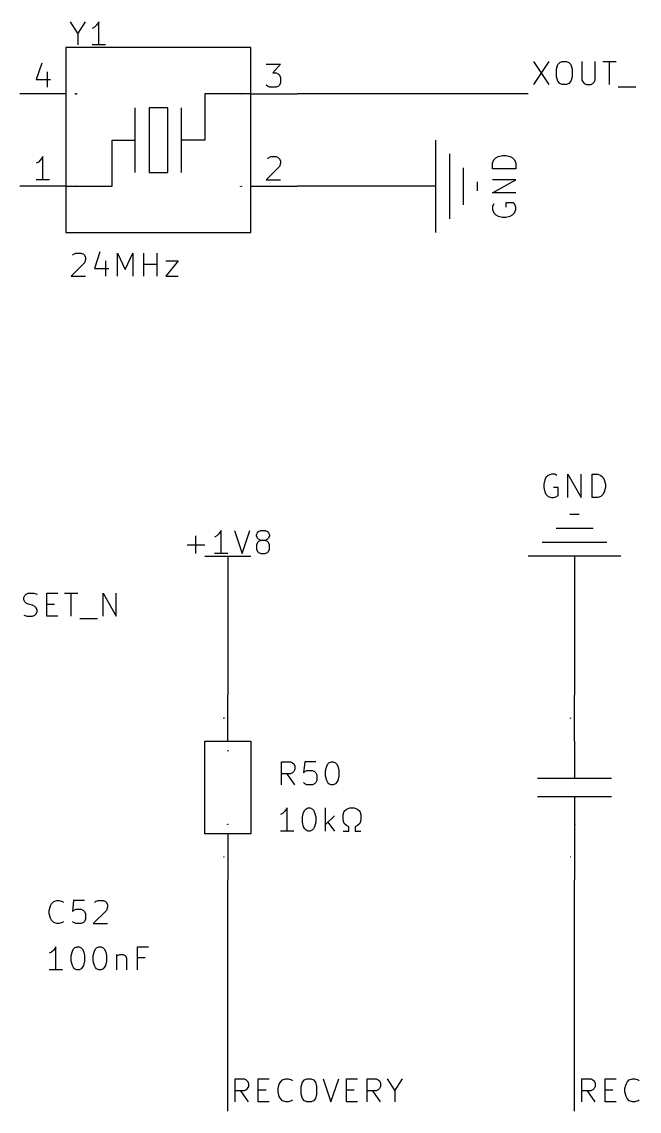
# Model space of a CAD drawing. Header units: millimetres. Extents: x 6 to 290, y -200 to -4.
# Drawn here: x 42 to 75.9, y -63.5 to -3.7 of the extents above; entities that cross this region are included whole.
import ezdxf

# ---------------------------------------------------------------- set-up
doc = ezdxf.new("R2010")
doc.units = ezdxf.units.MM
for name, color, linetype in [('GREENSIXTYFIVE', 129, 'CONTINUOUS'), ('LIGHTGREEN', 92, 'CONTINUOUS'), ('LIGHTRED', 12, 'CONTINUOUS'), ('RED', 14, 'CONTINUOUS'), ('REDSIX', 19, 'CONTINUOUS')]:
    doc.layers.add(name, color=color, linetype=linetype)

msp = doc.modelspace()

# ---------------------------------------------------------------- linework, layer by layer
at = {"layer": 'GREENSIXTYFIVE', "linetype": 'CONTINUOUS'}
for p, q in [((44.6821, -3.6644), (45.1054, -4.3297)), ((45.1054, -4.3297), (45.5288, -3.6644)), ((46.0126, -3.9668), (45.8917, -4.0273)), ((46.1336, -3.8459), (46.0126, -3.9668)), ((46.2545, -3.6644), (46.1336, -3.8459)), ((46.2545, -4.9344), (46.2545, -3.6644)), ((45.1054, -4.3297), (45.1054, -4.9344)), ((46.6174, -4.9344), (45.8917, -4.9344)), ((44.964, -7.6124), (44.9628, -7.6172)), ((44.9628, -7.6172), (44.9628, -7.6209)), ((44.9628, -7.6209), (44.964, -7.6257)), ((44.9652, -7.61), (44.964, -7.6124)), ((44.964, -7.6257), (44.9652, -7.6281)), ((44.9676, -7.6076), (44.9652, -7.61)), ((44.9652, -7.6281), (44.9676, -7.6306)), ((44.9713, -7.6064), (44.9676, -7.6076)), ((44.9676, -7.6306), (44.9713, -7.6318)), ((44.9749, -7.6064), (44.9713, -7.6064)), ((44.9713, -7.6318), (44.9737, -7.6318)), ((44.9785, -7.6209), (44.9737, -7.6209)), ((44.9737, -7.6318), (44.9773, -7.6306)), ((44.9773, -7.6076), (44.9749, -7.6064)), ((44.9773, -7.6306), (44.9785, -7.6293)), ((44.9785, -7.6293), (44.9785, -7.6209)), ((44.9894, -7.6318), (44.9894, -7.6064)), ((44.9894, -7.6064), (45.0039, -7.6318)), ((45.0039, -7.6318), (45.0039, -7.6064)), ((45.016, -7.6318), (45.016, -7.6064)), ((45.016, -7.6064), (45.022, -7.6064)), ((45.022, -7.6318), (45.016, -7.6318)), ((45.022, -7.6064), (45.0257, -7.6076)), ((45.0257, -7.6306), (45.022, -7.6318)), ((45.0257, -7.6076), (45.0281, -7.61)), ((45.0281, -7.6281), (45.0257, -7.6306)), ((45.0281, -7.61), (45.0293, -7.6124)), ((45.0293, -7.6257), (45.0281, -7.6281)), ((45.0293, -7.6124), (45.0305, -7.6172)), ((45.0305, -7.6209), (45.0293, -7.6257)), ((45.0305, -7.6172), (45.0305, -7.6209)), ((54.0814, -7.6064), (54.0971, -7.6064)), ((54.0826, -7.6306), (54.0814, -7.6293)), ((54.085, -7.6318), (54.0826, -7.6306)), ((54.0923, -7.6318), (54.085, -7.6318)), ((54.0971, -7.6064), (54.0886, -7.616)), ((54.0886, -7.616), (54.0923, -7.616)), ((54.0923, -7.616), (54.0947, -7.6172)), ((54.0947, -7.6306), (54.0923, -7.6318)), ((54.0947, -7.6172), (54.0959, -7.6185)), ((54.0959, -7.6293), (54.0947, -7.6306)), ((54.0959, -7.6185), (54.0971, -7.6209)), ((54.0971, -7.6269), (54.0959, -7.6293)), ((54.0971, -7.6209), (54.0971, -7.6269)), ((67.8892, -11.4298), (67.9497, -11.2484)), ((67.9497, -11.2484), (68.0707, -11.1274)), ((68.0707, -11.1274), (68.1916, -11.0669)), ((68.1916, -11.0669), (68.4335, -11.0065)), ((68.4335, -11.0065), (68.6149, -11.0065)), ((68.6149, -11.0065), (68.8568, -11.0669)), ((68.8568, -11.0669), (68.9778, -11.1274)), ((68.9778, -11.1274), (69.0988, -11.2484)), ((69.0988, -11.2484), (69.1592, -11.4298)), ((67.8892, -11.7322), (67.8892, -11.4298)), ((69.1592, -11.7322), (67.8892, -11.7322)), ((69.1592, -11.4298), (69.1592, -11.7322)), ((67.8892, -13.0627), (69.1592, -12.337)), ((69.1592, -12.337), (67.8892, -12.337)), ((44.9652, -12.6924), (44.9628, -12.6936)), ((44.9773, -12.7118), (44.9628, -12.7118)), ((44.9676, -12.69), (44.9652, -12.6924)), ((44.97, -12.6864), (44.9676, -12.69)), ((44.97, -12.7118), (44.97, -12.6864)), ((54.0306, -12.6924), (54.0294, -12.6972)), ((54.0294, -12.6972), (54.0294, -12.7009)), ((54.0294, -12.7009), (54.0306, -12.7057)), ((54.0318, -12.69), (54.0306, -12.6924)), ((54.0306, -12.7057), (54.0318, -12.7081)), ((54.0342, -12.6876), (54.0318, -12.69)), ((54.0318, -12.7081), (54.0342, -12.7106)), ((54.0379, -12.6864), (54.0342, -12.6876)), ((54.0342, -12.7106), (54.0379, -12.7118)), ((54.0415, -12.6864), (54.0379, -12.6864)), ((54.0379, -12.7118), (54.0403, -12.7118)), ((54.0451, -12.7009), (54.0403, -12.7009)), ((54.0403, -12.7118), (54.0439, -12.7106)), ((54.0439, -12.6876), (54.0415, -12.6864)), ((54.0439, -12.7106), (54.0451, -12.7093)), ((54.0451, -12.7093), (54.0451, -12.7009)), ((54.056, -12.7118), (54.056, -12.6864)), ((54.056, -12.6864), (54.0705, -12.7118)), ((54.0705, -12.7118), (54.0705, -12.6864)), ((54.0826, -12.7118), (54.0826, -12.6864)), ((54.0826, -12.6864), (54.0886, -12.6864)), ((54.0886, -12.7118), (54.0826, -12.7118)), ((54.0886, -12.6864), (54.0923, -12.6876)), ((54.0923, -12.7106), (54.0886, -12.7118)), ((54.0923, -12.6876), (54.0947, -12.69)), ((54.0947, -12.7081), (54.0923, -12.7106)), ((54.0947, -12.69), (54.0959, -12.6924)), ((54.0959, -12.7057), (54.0947, -12.7081)), ((54.0959, -12.6924), (54.0971, -12.6972)), ((54.0971, -12.7009), (54.0959, -12.7057)), ((54.0971, -12.6972), (54.0971, -12.7009)), ((69.1592, -13.0627), (67.8892, -13.0627)), ((67.9497, -13.6674), (67.8892, -13.7884)), ((69.0383, -13.607), (68.6149, -13.607)), ((68.6149, -13.607), (68.6149, -13.8489)), ((69.0988, -13.6674), (69.0383, -13.607)), ((69.1592, -13.8489), (69.0988, -13.6674)), ((67.8892, -13.7884), (67.8892, -13.9698)), ((67.8892, -13.9698), (67.9497, -14.1512)), ((67.9497, -14.1512), (68.0707, -14.2722)), ((68.0707, -14.2722), (68.1916, -14.3327)), ((68.1916, -14.3327), (68.4335, -14.3931)), ((68.6149, -14.3931), (68.8568, -14.3327)), ((68.8568, -14.3327), (68.9778, -14.2722)), ((68.9778, -14.2722), (69.0988, -14.1512)), ((69.0988, -14.1512), (69.1592, -13.9698)), ((69.1592, -13.9698), (69.1592, -13.8489)), ((68.4335, -14.3931), (68.6149, -14.3931)), ((44.8031, -16.4854), (44.8635, -16.4249)), ((44.8635, -16.4249), (44.9845, -16.3644)), ((44.9845, -16.3644), (45.2869, -16.3644)), ((45.2869, -16.3644), (45.4078, -16.4249)), ((45.4078, -16.4249), (45.4683, -16.4854)), ((45.4683, -16.4854), (45.5288, -16.6063)), ((45.5288, -16.7273), (45.4683, -16.9087)), ((45.5288, -16.6063), (45.5288, -16.7273)), ((46.3149, -16.304), (46.0126, -17.2111)), ((47.2825, -17.6344), (47.2825, -16.3644)), ((47.2825, -16.3644), (47.7059, -17.2716)), ((47.7059, -17.2716), (48.1292, -16.3644)), ((48.1292, -16.3644), (48.1292, -17.6344)), ((48.7339, -17.6344), (48.7339, -16.3644)), ((49.4596, -17.6344), (49.4596, -16.3644)), ((45.4683, -16.9087), (44.7426, -17.6344)), ((46.0126, -17.2111), (46.7987, -17.2111)), ((46.6173, -16.7878), (46.6173, -17.6344)), ((48.7339, -16.9692), (49.4596, -16.9692)), ((49.9435, -16.7878), (50.6087, -16.7878)), ((50.6087, -16.7878), (49.9435, -17.6344)), ((44.7426, -17.6344), (45.5288, -17.6344)), ((49.9435, -17.6344), (50.6087, -17.6344)), ((70.8175, -28.7006), (70.757, -28.8215)), ((70.9385, -28.5796), (70.8175, -28.7006)), ((71.1199, -28.5191), (70.9385, -28.5796)), ((71.3013, -28.5191), (71.1199, -28.5191)), ((71.4223, -28.5796), (71.3013, -28.5191)), ((72.027, -29.7891), (72.027, -28.5191)), ((72.027, -28.5191), (72.7527, -29.7891)), ((72.7527, -29.7891), (72.7527, -28.5191)), ((73.3575, -29.7891), (73.3575, -28.5191)), ((73.3575, -28.5191), (73.6599, -28.5191)), ((73.6599, -28.5191), (73.8413, -28.5796)), ((73.8413, -28.5796), (73.9623, -28.7006)), ((73.9623, -28.7006), (74.0228, -28.8215)), ((70.757, -28.8215), (70.6966, -29.0634)), ((70.6966, -29.0634), (70.6966, -29.2448)), ((70.6966, -29.2448), (70.757, -29.4867)), ((71.4827, -29.2448), (71.2408, -29.2448)), ((71.4827, -29.6682), (71.4827, -29.2448)), ((74.0228, -28.8215), (74.0832, -29.0634)), ((74.0832, -29.2448), (74.0228, -29.4867)), ((74.0832, -29.0634), (74.0832, -29.2448)), ((70.757, -29.4867), (70.8175, -29.6077)), ((70.8175, -29.6077), (70.9385, -29.7287)), ((70.9385, -29.7287), (71.1199, -29.7891)), ((71.1199, -29.7891), (71.2408, -29.7891)), ((71.2408, -29.7891), (71.4223, -29.7287)), ((71.4223, -29.7287), (71.4827, -29.6682)), ((73.6599, -29.7891), (73.3575, -29.7891)), ((73.8413, -29.7287), (73.6599, -29.7891)), ((73.9623, -29.6077), (73.8413, -29.7287)), ((74.0228, -29.4867), (73.9623, -29.6077)), ((52.9771, -31.6044), (52.8562, -31.7859)), ((52.9771, -32.8744), (52.9771, -31.6044)), ((53.7028, -31.6044), (54.1261, -32.8744)), ((54.1261, -32.8744), (54.5495, -31.6044)), ((54.9728, -31.7254), (55.0333, -31.6649)), ((55.0333, -31.6649), (55.1543, -31.6044)), ((55.1543, -31.6044), (55.3962, -31.6044)), ((55.3962, -31.6044), (55.5171, -31.6649)), ((55.5171, -31.6649), (55.5776, -31.7254)), ((51.5861, -32.8744), (51.5861, -31.9068)), ((52.7352, -31.9068), (52.6143, -31.9673)), ((52.8562, -31.7859), (52.7352, -31.9068)), ((54.9124, -31.8463), (54.9728, -31.7254)), ((54.9124, -31.9068), (54.9124, -31.8463)), ((54.9728, -32.0278), (54.9124, -31.9068)), ((54.9728, -32.2697), (54.9124, -32.3906)), ((55.0333, -32.0882), (54.9728, -32.0278)), ((55.0333, -32.2092), (54.9728, -32.2697)), ((55.1543, -32.1487), (55.0333, -32.0882)), ((55.1543, -32.1487), (55.0333, -32.2092)), ((55.3962, -32.1487), (55.1543, -32.1487)), ((55.5171, -32.0882), (55.3962, -32.1487)), ((55.5171, -32.2092), (55.3962, -32.1487)), ((55.5776, -32.0278), (55.5171, -32.0882)), ((55.5776, -32.2697), (55.5171, -32.2092)), ((55.5776, -31.7254), (55.6381, -31.8463)), ((55.6381, -31.9068), (55.5776, -32.0278)), ((55.6381, -32.3906), (55.5776, -32.2697)), ((55.6381, -31.8463), (55.6381, -31.9068)), ((51.1023, -32.3906), (52.07, -32.3906)), ((53.34, -32.8744), (52.6143, -32.8744)), ((54.9124, -32.3906), (54.9124, -32.6325)), ((54.9124, -32.6325), (54.9728, -32.7535)), ((54.9728, -32.7535), (55.0333, -32.814)), ((55.0333, -32.814), (55.1543, -32.8744)), ((55.1543, -32.8744), (55.3962, -32.8744)), ((55.3962, -32.8744), (55.5171, -32.814)), ((55.5171, -32.814), (55.5776, -32.7535)), ((55.5776, -32.7535), (55.6381, -32.6325)), ((55.6381, -32.6325), (55.6381, -32.3906)), ((53.3518, -43.7001), (53.3264, -43.7001)), ((53.3264, -43.7001), (53.33, -43.7025)), ((53.33, -43.7025), (53.3324, -43.7049)), ((53.3324, -43.7049), (53.3336, -43.7073)), ((53.3518, -43.6928), (53.3518, -43.7073)), ((72.3764, -43.6976), (72.3776, -43.6952)), ((72.3764, -43.6976), (72.3776, -43.6952)), ((72.3764, -43.7037), (72.3764, -43.6976)), ((72.3764, -43.7037), (72.3764, -43.6976)), ((72.3776, -43.7061), (72.3764, -43.7037)), ((72.3776, -43.7061), (72.3764, -43.7037)), ((72.3776, -43.6952), (72.3788, -43.694)), ((72.3776, -43.6952), (72.3788, -43.694)), ((72.3788, -43.7073), (72.3776, -43.7061)), ((72.3788, -43.7073), (72.3776, -43.7061)), ((72.3788, -43.694), (72.3812, -43.6928)), ((72.3788, -43.694), (72.3812, -43.6928)), ((72.3812, -43.6928), (72.3836, -43.6928)), ((72.3812, -43.6928), (72.3836, -43.6928)), ((72.3836, -43.6928), (72.3872, -43.694)), ((72.3836, -43.6928), (72.3872, -43.694)), ((72.3872, -43.694), (72.4018, -43.7085)), ((72.3872, -43.694), (72.4018, -43.7085)), ((72.4018, -43.7085), (72.4018, -43.6928)), ((72.4018, -43.7085), (72.4018, -43.6928)), ((56.2935, -45.5744), (56.2935, -44.3044)), ((56.2935, -44.3044), (56.7773, -44.3044)), ((56.7773, -44.3044), (56.8983, -44.3649)), ((56.8983, -44.3649), (56.9588, -44.4254)), ((56.9588, -44.8487), (56.8983, -44.9092)), ((56.9588, -44.4254), (57.0192, -44.5463)), ((57.0192, -44.7278), (56.9588, -44.8487)), ((57.0192, -44.5463), (57.0192, -44.7278)), ((57.5635, -44.3044), (57.5031, -44.9092)), ((57.5031, -44.9092), (57.5635, -44.8487)), ((58.1683, -44.3044), (57.5635, -44.3044)), ((57.5635, -44.8487), (57.6845, -44.7882)), ((57.6845, -44.7882), (57.9869, -44.7882)), ((57.9869, -44.7882), (58.1078, -44.8487)), ((58.1078, -44.8487), (58.1683, -44.9092)), ((58.7126, -44.7882), (58.773, -44.5463)), ((58.7126, -45.0906), (58.7126, -44.7882)), ((58.773, -44.5463), (58.8335, -44.4254)), ((58.8335, -44.4254), (58.894, -44.3649)), ((58.894, -44.3649), (59.0149, -44.3044)), ((59.0149, -44.3044), (59.1359, -44.3044)), ((59.1359, -44.3044), (59.2568, -44.3649)), ((59.2568, -44.3649), (59.3173, -44.4254)), ((59.3173, -44.4254), (59.3778, -44.5463)), ((59.3778, -44.5463), (59.4383, -44.7882)), ((59.4383, -44.7882), (59.4383, -45.0906)), ((56.7773, -44.9697), (56.2935, -44.9697)), ((57.0192, -45.5744), (56.5959, -44.9697)), ((56.8983, -44.9092), (56.7773, -44.9697)), ((57.5635, -45.514), (57.5031, -45.4535)), ((58.1683, -45.4535), (58.1078, -45.514)), ((58.1683, -44.9092), (58.2288, -45.0301)), ((58.2288, -45.3325), (58.1683, -45.4535)), ((58.2288, -45.0301), (58.2288, -45.3325)), ((58.773, -45.3325), (58.7126, -45.0906)), ((58.8335, -45.4535), (58.773, -45.3325)), ((58.894, -45.514), (58.8335, -45.4535)), ((59.3173, -45.4535), (59.2568, -45.514)), ((59.3778, -45.3325), (59.3173, -45.4535)), ((59.4383, -45.0906), (59.3778, -45.3325)), ((57.6845, -45.5744), (57.5635, -45.514)), ((57.9869, -45.5744), (57.6845, -45.5744)), ((58.1078, -45.514), (57.9869, -45.5744)), ((59.0149, -45.5744), (58.894, -45.514)), ((59.1359, -45.5744), (59.0149, -45.5744)), ((59.2568, -45.514), (59.1359, -45.5744)), ((56.354, -47.1468), (56.2331, -47.2073)), ((56.475, -47.0259), (56.354, -47.1468)), ((56.5959, -46.8444), (56.475, -47.0259)), ((56.5959, -48.1144), (56.5959, -46.8444)), ((57.4426, -47.3282), (57.503, -47.0863)), ((57.503, -47.0863), (57.5635, -46.9654)), ((57.5635, -46.9654), (57.624, -46.9049)), ((57.624, -46.9049), (57.7449, -46.8444)), ((57.7449, -46.8444), (57.8659, -46.8444)), ((57.8659, -46.8444), (57.9868, -46.9049)), ((57.9868, -46.9049), (58.0473, -46.9654)), ((58.0473, -46.9654), (58.1078, -47.0863)), ((58.1078, -47.0863), (58.1683, -47.3282)), ((58.7125, -48.1144), (58.7125, -46.8444)), ((59.1963, -47.2678), (58.7125, -47.7516)), ((59.6802, -47.2073), (59.7406, -47.0259)), ((59.6802, -47.5097), (59.6802, -47.2073)), ((59.7406, -47.0259), (59.8616, -46.9049)), ((59.8616, -46.9049), (60.043, -46.8444)), ((60.043, -46.8444), (60.2849, -46.8444)), ((60.2849, -46.8444), (60.4663, -46.9049)), ((60.4663, -46.9049), (60.5873, -47.0259)), ((60.5873, -47.0259), (60.6478, -47.2073)), ((60.6478, -47.2073), (60.6478, -47.5097)), ((53.3264, -47.7374), (53.3276, -47.735)), ((53.3264, -47.7435), (53.3264, -47.7374)), ((53.3276, -47.7459), (53.3264, -47.7435)), ((53.3276, -47.735), (53.3288, -47.7338)), ((53.3288, -47.7471), (53.3276, -47.7459)), ((53.3288, -47.7338), (53.3312, -47.7326)), ((53.3312, -47.7326), (53.3336, -47.7326)), ((53.3336, -47.7326), (53.3372, -47.7338)), ((53.3372, -47.7338), (53.3518, -47.7483)), ((53.3518, -47.7483), (53.3518, -47.7326)), ((57.4426, -47.6306), (57.4426, -47.3282)), ((57.503, -47.8725), (57.4426, -47.6306)), ((58.1683, -47.6306), (58.1078, -47.8725)), ((58.1683, -47.3282), (58.1683, -47.6306)), ((58.8335, -47.6306), (59.1963, -48.1144)), ((59.7406, -47.6911), (59.6802, -47.5097)), ((59.8616, -47.812), (59.7406, -47.6911)), ((59.9825, -47.8725), (59.8616, -47.812)), ((60.4663, -47.812), (60.3454, -47.8725)), ((60.5873, -47.6911), (60.4663, -47.812)), ((60.6478, -47.5097), (60.5873, -47.6911)), ((72.4018, -47.7399), (72.3764, -47.7399)), ((72.3764, -47.7399), (72.38, -47.7423)), ((72.4018, -47.7399), (72.3764, -47.7399)), ((72.3764, -47.7399), (72.38, -47.7423)), ((72.38, -47.7423), (72.3824, -47.7447)), ((72.38, -47.7423), (72.3824, -47.7447)), ((72.3824, -47.7447), (72.3836, -47.7471)), ((72.3824, -47.7447), (72.3836, -47.7471)), ((72.4018, -47.7326), (72.4018, -47.7471)), ((72.4018, -47.7326), (72.4018, -47.7471)), ((56.9588, -48.1144), (56.2331, -48.1144)), ((57.5635, -47.9935), (57.503, -47.8725)), ((57.624, -48.054), (57.5635, -47.9935)), ((57.7449, -48.1144), (57.624, -48.054)), ((57.8659, -48.1144), (57.7449, -48.1144)), ((57.9868, -48.054), (57.8659, -48.1144)), ((58.0473, -47.9935), (57.9868, -48.054)), ((58.1078, -47.8725), (58.0473, -47.9935)), ((59.6802, -48.1144), (59.9825, -48.1144)), ((59.9825, -48.1144), (59.9825, -47.8725)), ((60.3454, -47.8725), (60.3454, -48.1144)), ((60.3454, -48.1144), (60.6478, -48.1144)), ((43.654, -52.1059), (43.775, -51.9849)), ((43.775, -51.9849), (43.9564, -51.9244)), ((43.9564, -51.9244), (44.0773, -51.9244)), ((44.0773, -51.9244), (44.2588, -51.9849)), ((44.2588, -51.9849), (44.3192, -52.0454)), ((44.8635, -51.9244), (44.8031, -52.5292)), ((45.4683, -51.9244), (44.8635, -51.9244)), ((46.0126, -52.0454), (46.073, -51.9849)), ((46.073, -51.9849), (46.194, -51.9244)), ((46.194, -51.9244), (46.4964, -51.9244)), ((46.4964, -51.9244), (46.6173, -51.9849)), ((46.6173, -51.9849), (46.6778, -52.0454)), ((46.6778, -52.0454), (46.7383, -52.1663)), ((43.5331, -52.4687), (43.5935, -52.2268)), ((43.5331, -52.6501), (43.5331, -52.4687)), ((43.5935, -52.892), (43.5331, -52.6501)), ((43.5935, -52.2268), (43.654, -52.1059)), ((44.8031, -52.5292), (44.8635, -52.4687)), ((44.8635, -52.4687), (44.9845, -52.4082)), ((44.9845, -52.4082), (45.2869, -52.4082)), ((45.2869, -52.4082), (45.4078, -52.4687)), ((45.4078, -52.4687), (45.4683, -52.5292)), ((45.4683, -52.5292), (45.5288, -52.6501)), ((45.5288, -52.6501), (45.5288, -52.9525)), ((46.6778, -52.4687), (45.9521, -53.1944)), ((46.7383, -52.2873), (46.6778, -52.4687)), ((46.7383, -52.1663), (46.7383, -52.2873)), ((43.654, -53.013), (43.5935, -52.892)), ((43.775, -53.134), (43.654, -53.013)), ((43.9564, -53.1944), (43.775, -53.134)), ((44.0773, -53.1944), (43.9564, -53.1944)), ((44.2588, -53.134), (44.0773, -53.1944)), ((44.3192, -53.0735), (44.2588, -53.134)), ((44.8635, -53.134), (44.8031, -53.0735)), ((44.9845, -53.1944), (44.8635, -53.134)), ((45.2869, -53.1944), (44.9845, -53.1944)), ((45.4078, -53.134), (45.2869, -53.1944)), ((45.4683, -53.0735), (45.4078, -53.134)), ((45.5288, -52.9525), (45.4683, -53.0735)), ((45.9521, -53.1944), (46.7383, -53.1944)), ((43.654, -54.7668), (43.5331, -54.8273)), ((43.775, -54.6459), (43.654, -54.7668)), ((43.8959, -54.4644), (43.775, -54.6459)), ((43.8959, -55.7344), (43.8959, -54.4644)), ((44.7426, -54.9482), (44.803, -54.7063)), ((44.7426, -55.2506), (44.7426, -54.9482)), ((44.803, -54.7063), (44.8635, -54.5854)), ((44.8635, -54.5854), (44.924, -54.5249)), ((44.924, -54.5249), (45.0449, -54.4644)), ((45.0449, -54.4644), (45.1659, -54.4644)), ((45.1659, -54.4644), (45.2868, -54.5249)), ((45.2868, -54.5249), (45.3473, -54.5854)), ((45.3473, -54.5854), (45.4078, -54.7063)), ((45.4078, -54.7063), (45.4683, -54.9482)), ((45.4683, -54.9482), (45.4683, -55.2506)), ((45.9521, -54.9482), (46.0125, -54.7063)), ((45.9521, -55.2506), (45.9521, -54.9482)), ((46.0125, -54.7063), (46.073, -54.5854)), ((46.073, -54.5854), (46.1335, -54.5249)), ((46.1335, -54.5249), (46.2544, -54.4644)), ((46.2544, -54.4644), (46.3754, -54.4644)), ((46.3754, -54.4644), (46.4963, -54.5249)), ((46.4963, -54.5249), (46.5568, -54.5854)), ((46.5568, -54.5854), (46.6173, -54.7063)), ((46.6173, -54.7063), (46.6778, -54.9482)), ((46.6778, -54.9482), (46.6778, -55.2506)), ((47.222, -54.8878), (47.222, -55.7344)), ((47.222, -55.0087), (47.2825, -54.9482)), ((47.2825, -54.9482), (47.4035, -54.8878)), ((47.4035, -54.8878), (47.5849, -54.8878)), ((47.5849, -54.8878), (47.7058, -54.9482)), ((47.7058, -54.9482), (47.7663, -55.0692)), ((48.371, -55.7344), (48.371, -54.4644)), ((48.371, -54.4644), (48.9758, -54.4644)), ((44.803, -55.4925), (44.7426, -55.2506)), ((44.8635, -55.6135), (44.803, -55.4925)), ((44.924, -55.674), (44.8635, -55.6135)), ((45.3473, -55.6135), (45.2868, -55.674)), ((45.4078, -55.4925), (45.3473, -55.6135)), ((45.4683, -55.2506), (45.4078, -55.4925)), ((46.0125, -55.4925), (45.9521, -55.2506)), ((46.073, -55.6135), (46.0125, -55.4925)), ((46.1335, -55.674), (46.073, -55.6135)), ((46.5568, -55.6135), (46.4963, -55.674)), ((46.6173, -55.4925), (46.5568, -55.6135)), ((46.6778, -55.2506), (46.6173, -55.4925)), ((47.7663, -55.0692), (47.7663, -55.7344)), ((48.7944, -55.0692), (48.371, -55.0692)), ((44.2588, -55.7344), (43.5331, -55.7344)), ((45.0449, -55.7344), (44.924, -55.674)), ((45.1659, -55.7344), (45.0449, -55.7344)), ((45.2868, -55.674), (45.1659, -55.7344)), ((46.2544, -55.7344), (46.1335, -55.674)), ((46.3754, -55.7344), (46.2544, -55.7344)), ((46.4963, -55.674), (46.3754, -55.7344))]:
    msp.add_line(p, q, dxfattribs=at)
at = {"layer": 'LIGHTGREEN', "linetype": 'CONTINUOUS'}
for p, q in [((69.85, -7.62), (57.15, -7.62)), ((62.23, -12.7), (57.15, -12.7)), ((53.34, -35.56), (53.34, -40.64)), ((72.39, -35.56), (72.39, -40.64)), ((53.34, -63.5), (53.34, -50.8)), ((72.39, -63.5), (72.39, -50.8))]:
    msp.add_line(p, q, dxfattribs=at)
at = {"layer": 'LIGHTRED', "linetype": 'CONTINUOUS'}
for p, q in [((43.1195, -5.9309), (42.8172, -6.838)), ((43.4219, -6.4147), (43.4219, -7.2613)), ((55.4567, -5.9913), (56.2429, -5.9913)), ((56.2429, -5.9913), (55.8195, -6.4751)), ((55.8195, -6.4751), (56.001, -6.4751)), ((56.001, -6.4751), (56.1219, -6.5356)), ((56.1219, -6.5356), (56.1824, -6.5961)), ((42.8172, -6.838), (43.6033, -6.838)), ((55.5172, -7.2009), (55.4567, -7.1404)), ((56.1824, -7.1404), (56.1219, -7.2009)), ((56.1824, -6.5961), (56.2429, -6.717)), ((56.2429, -7.0194), (56.1824, -7.1404)), ((56.2429, -6.717), (56.2429, -7.0194)), ((55.6381, -7.2613), (55.5172, -7.2009)), ((56.001, -7.2613), (55.6381, -7.2613)), ((56.1219, -7.2009), (56.001, -7.2613)), ((43.0591, -11.2528), (42.9381, -11.3737)), ((43.18, -11.0713), (43.0591, -11.2528)), ((43.18, -12.3413), (43.18, -11.0713)), ((55.5172, -11.1923), (55.5776, -11.1318)), ((55.5776, -11.1318), (55.6986, -11.0713)), ((55.6986, -11.0713), (56.001, -11.0713)), ((56.001, -11.0713), (56.1219, -11.1318)), ((56.1219, -11.1318), (56.1824, -11.1923)), ((56.1824, -11.1923), (56.2429, -11.3132)), ((56.2429, -11.3132), (56.2429, -11.4342)), ((42.9381, -11.3737), (42.8172, -11.4342)), ((56.1824, -11.6156), (55.4567, -12.3413)), ((56.2429, -11.4342), (56.1824, -11.6156)), ((43.5429, -12.3413), (42.8172, -12.3413)), ((55.4567, -12.3413), (56.2429, -12.3413)), ((53.1337, -41.91), (53.1083, -41.91)), ((53.1083, -41.91), (53.1119, -41.9124)), ((53.1119, -41.9124), (53.1143, -41.9148)), ((53.1143, -41.9148), (53.1155, -41.9172)), ((53.1337, -41.9027), (53.1337, -41.9172)), ((72.1583, -41.9075), (72.1595, -41.9051)), ((72.1583, -41.9075), (72.1595, -41.9051)), ((72.1583, -41.9136), (72.1583, -41.9075)), ((72.1583, -41.9136), (72.1583, -41.9075)), ((72.1595, -41.916), (72.1583, -41.9136)), ((72.1595, -41.916), (72.1583, -41.9136)), ((72.1595, -41.9051), (72.1607, -41.9039)), ((72.1595, -41.9051), (72.1607, -41.9039)), ((72.1607, -41.9172), (72.1595, -41.916)), ((72.1607, -41.9172), (72.1595, -41.916)), ((72.1607, -41.9039), (72.1631, -41.9027)), ((72.1607, -41.9039), (72.1631, -41.9027)), ((72.1631, -41.9027), (72.1655, -41.9027)), ((72.1631, -41.9027), (72.1655, -41.9027)), ((72.1655, -41.9027), (72.1691, -41.9039)), ((72.1655, -41.9027), (72.1691, -41.9039)), ((72.1691, -41.9039), (72.1837, -41.9184)), ((72.1691, -41.9039), (72.1837, -41.9184)), ((72.1837, -41.9184), (72.1837, -41.9027)), ((72.1837, -41.9184), (72.1837, -41.9027)), ((53.1083, -49.5275), (53.1095, -49.5251)), ((53.1083, -49.5336), (53.1083, -49.5275)), ((53.1095, -49.536), (53.1083, -49.5336)), ((53.1095, -49.5251), (53.1107, -49.5239)), ((53.1107, -49.5372), (53.1095, -49.536)), ((53.1107, -49.5239), (53.1131, -49.5227)), ((53.1131, -49.5227), (53.1155, -49.5227)), ((53.1155, -49.5227), (53.1191, -49.5239)), ((53.1191, -49.5239), (53.1337, -49.5384)), ((53.1337, -49.5384), (53.1337, -49.5227)), ((72.1837, -49.53), (72.1583, -49.53)), ((72.1583, -49.53), (72.1619, -49.5324)), ((72.1837, -49.53), (72.1583, -49.53)), ((72.1583, -49.53), (72.1619, -49.5324)), ((72.1619, -49.5324), (72.1643, -49.5348)), ((72.1619, -49.5324), (72.1643, -49.5348)), ((72.1643, -49.5348), (72.1655, -49.5372)), ((72.1643, -49.5348), (72.1655, -49.5372)), ((72.1837, -49.5227), (72.1837, -49.5372)), ((72.1837, -49.5227), (72.1837, -49.5372))]:
    msp.add_line(p, q, dxfattribs=at)
at = {"layer": 'RED', "linetype": 'CONTINUOUS'}
for p, q in [((44.45, -5.08), (44.45, -15.24)), ((54.61, -5.08), (44.45, -5.08)), ((54.61, -15.24), (54.61, -5.08)), ((44.45, -7.62), (41.91, -7.62)), ((54.61, -7.62), (52.07, -7.62)), ((52.07, -7.62), (52.07, -10.16)), ((54.61, -7.62), (57.15, -7.62)), ((48.26, -11.938), (48.26, -8.382)), ((49.022, -8.382), (49.022, -11.938)), ((50.038, -8.382), (49.022, -8.382)), ((50.038, -11.938), (50.038, -8.382)), ((50.8, -11.938), (50.8, -8.382)), ((46.99, -12.7), (46.99, -10.16)), ((46.99, -10.16), (48.26, -10.16)), ((52.07, -10.16), (50.8, -10.16)), ((64.77, -15.24), (64.77, -10.16)), ((65.532, -14.478), (65.532, -10.922)), ((49.022, -11.938), (50.038, -11.938)), ((66.294, -13.716), (66.294, -11.684)), ((67.056, -12.954), (67.056, -12.446)), ((44.45, -12.7), (41.91, -12.7)), ((44.45, -12.7), (46.99, -12.7)), ((54.61, -12.7), (57.15, -12.7)), ((64.77, -12.7), (62.23, -12.7)), ((44.45, -15.24), (54.61, -15.24)), ((72.644, -30.734), (72.136, -30.734)), ((73.406, -31.496), (71.374, -31.496)), ((74.168, -32.258), (70.612, -32.258)), ((52.07, -33.02), (54.61, -33.02)), ((53.34, -33.02), (53.34, -34.29)), ((74.93, -33.02), (69.85, -33.02)), ((72.39, -33.02), (72.39, -35.56)), ((53.34, -34.29), (53.34, -35.56)), ((53.34, -43.18), (53.34, -40.64)), ((72.39, -43.18), (72.39, -40.64)), ((72.39, -43.18), (72.39, -40.64)), ((52.07, -48.26), (52.07, -43.18)), ((52.07, -43.18), (54.61, -43.18)), ((54.61, -43.18), (54.61, -48.26)), ((72.39, -43.18), (72.39, -45.212)), ((70.358, -45.212), (74.422, -45.212)), ((74.422, -46.228), (70.358, -46.228)), ((72.39, -46.228), (72.39, -48.26)), ((54.61, -48.26), (52.07, -48.26)), ((53.34, -48.26), (53.34, -50.8)), ((72.39, -48.26), (72.39, -50.8)), ((72.39, -48.26), (72.39, -50.8))]:
    msp.add_line(p, q, dxfattribs=at)
at = {"layer": 'REDSIX', "linetype": 'CONTINUOUS'}
for p, q in [((70.1358, -5.8369), (70.9824, -7.1069)), ((70.9824, -5.8369), (70.1358, -7.1069)), ((71.4662, -6.0184), (71.5872, -5.8974)), ((71.5872, -5.8974), (71.7081, -5.8369)), ((71.7081, -5.8369), (71.95, -5.8369)), ((71.95, -5.8369), (72.071, -5.8974)), ((72.071, -5.8974), (72.1919, -6.0184)), ((72.7967, -5.8369), (72.7967, -6.865)), ((73.5224, -6.865), (73.5224, -5.8369)), ((73.9458, -5.8369), (74.6715, -5.8369)), ((74.3087, -7.1069), (74.3087, -5.8369)), ((71.4058, -6.2603), (71.4662, -6.0184)), ((71.4058, -6.6836), (71.4058, -6.2603)), ((72.1919, -6.0184), (72.2524, -6.2603)), ((72.2524, -6.2603), (72.2524, -6.6836)), ((71.4662, -6.9255), (71.4058, -6.6836)), ((71.5872, -7.0465), (71.4662, -6.9255)), ((71.7081, -7.1069), (71.5872, -7.0465)), ((71.95, -7.1069), (71.7081, -7.1069)), ((72.071, -7.0465), (71.95, -7.1069)), ((72.1919, -6.9255), (72.071, -7.0465)), ((72.2524, -6.6836), (72.1919, -6.9255)), ((72.7967, -6.865), (72.8572, -6.986)), ((72.8572, -6.986), (72.9177, -7.0465)), ((72.9177, -7.0465), (73.0386, -7.1069)), ((73.0386, -7.1069), (73.2805, -7.1069)), ((73.2805, -7.1069), (73.4015, -7.0465)), ((73.4015, -7.0465), (73.462, -6.986)), ((73.462, -6.986), (73.5224, -6.865)), ((74.7925, -7.2279), (75.7601, -7.2279)), ((42.1353, -35.2888), (42.1957, -35.1679)), ((42.1353, -35.4098), (42.1353, -35.2888)), ((42.1957, -35.1679), (42.2562, -35.1074)), ((42.2562, -35.1074), (42.3772, -35.0469)), ((42.3772, -35.0469), (42.6795, -35.0469)), ((42.6795, -35.0469), (42.861, -35.1074)), ((43.4052, -36.3169), (43.4052, -35.0469)), ((43.4052, -35.0469), (44.01, -35.0469)), ((44.3728, -35.0469), (45.0985, -35.0469)), ((44.7357, -36.3169), (44.7357, -35.0469)), ((46.4894, -36.3169), (46.4894, -35.0469)), ((46.4894, -35.0469), (47.2151, -36.3169)), ((47.2151, -36.3169), (47.2151, -35.0469)), ((42.1957, -35.5307), (42.1353, -35.4098)), ((42.2562, -35.5912), (42.1957, -35.5307)), ((42.3772, -35.6517), (42.2562, -35.5912)), ((42.6191, -35.7122), (42.3772, -35.6517)), ((42.74, -35.7726), (42.6191, -35.7122)), ((42.8005, -35.8331), (42.74, -35.7726)), ((42.861, -35.9541), (42.8005, -35.8331)), ((43.4052, -35.6517), (43.8286, -35.6517)), ((42.1353, -36.2565), (42.3167, -36.3169)), ((42.3167, -36.3169), (42.6191, -36.3169)), ((42.6191, -36.3169), (42.74, -36.2565)), ((42.74, -36.2565), (42.8005, -36.196)), ((42.8005, -36.196), (42.861, -36.075)), ((42.861, -36.075), (42.861, -35.9541)), ((44.01, -36.3169), (43.4052, -36.3169)), ((45.2195, -36.4379), (46.1871, -36.4379)), ((53.7467, -62.9869), (53.7467, -61.7169)), ((53.7467, -61.7169), (54.2305, -61.7169)), ((54.2305, -61.7169), (54.3515, -61.7774)), ((54.3515, -61.7774), (54.412, -61.8379)), ((54.412, -61.8379), (54.4724, -61.9588)), ((54.4724, -62.1403), (54.412, -62.2612)), ((54.4724, -61.9588), (54.4724, -62.1403)), ((55.0167, -62.9869), (55.0167, -61.7169)), ((55.0167, -61.7169), (55.6215, -61.7169)), ((56.1053, -62.2612), (56.1657, -62.0193)), ((56.1657, -62.0193), (56.2262, -61.8984)), ((56.2262, -61.8984), (56.3472, -61.7774)), ((56.3472, -61.7774), (56.5286, -61.7169)), ((56.5286, -61.7169), (56.6495, -61.7169)), ((56.6495, -61.7169), (56.831, -61.7774)), ((56.831, -61.7774), (56.8914, -61.8379)), ((57.3753, -62.1403), (57.4357, -61.8984)), ((57.3753, -62.5636), (57.3753, -62.1403)), ((57.4357, -61.8984), (57.5567, -61.7774)), ((57.5567, -61.7774), (57.6776, -61.7169)), ((57.6776, -61.7169), (57.9195, -61.7169)), ((57.9195, -61.7169), (58.0405, -61.7774)), ((58.0405, -61.7774), (58.1614, -61.8984)), ((58.1614, -61.8984), (58.2219, -62.1403)), ((58.2219, -62.1403), (58.2219, -62.5636)), ((58.5848, -61.7169), (59.0081, -62.9869)), ((59.0081, -62.9869), (59.4315, -61.7169)), ((59.8548, -62.9869), (59.8548, -61.7169)), ((59.8548, -61.7169), (60.4596, -61.7169)), ((61.0038, -62.9869), (61.0038, -61.7169)), ((61.0038, -61.7169), (61.4876, -61.7169)), ((61.4876, -61.7169), (61.6086, -61.7774)), ((61.6086, -61.7774), (61.6691, -61.8379)), ((61.6691, -61.8379), (61.7295, -61.9588)), ((61.7295, -62.1403), (61.6691, -62.2612)), ((61.7295, -61.9588), (61.7295, -62.1403)), ((62.0924, -61.7169), (62.5157, -62.3822)), ((62.5157, -62.3822), (62.9391, -61.7169)), ((72.7967, -62.9869), (72.7967, -61.7169)), ((72.7967, -61.7169), (73.2805, -61.7169)), ((73.2805, -61.7169), (73.4015, -61.7774)), ((73.4015, -61.7774), (73.462, -61.8379)), ((73.462, -61.8379), (73.5224, -61.9588)), ((73.5224, -62.1403), (73.462, -62.2612)), ((73.5224, -61.9588), (73.5224, -62.1403)), ((74.0667, -62.9869), (74.0667, -61.7169)), ((74.0667, -61.7169), (74.6715, -61.7169)), ((75.1553, -62.2612), (75.2157, -62.0193)), ((75.2157, -62.0193), (75.2762, -61.8984)), ((75.2762, -61.8984), (75.3972, -61.7774)), ((75.3972, -61.7774), (75.5786, -61.7169)), ((75.5786, -61.7169), (75.6995, -61.7169)), ((75.6995, -61.7169), (75.881, -61.7774)), ((75.881, -61.7774), (75.9414, -61.8379)), ((54.2305, -62.3822), (53.7467, -62.3822)), ((54.4724, -62.9869), (54.0491, -62.3822)), ((54.3515, -62.3217), (54.2305, -62.3822)), ((54.412, -62.2612), (54.3515, -62.3217)), ((55.0167, -62.3217), (55.4401, -62.3217)), ((56.1053, -62.4426), (56.1053, -62.2612)), ((56.1657, -62.6845), (56.1053, -62.4426)), ((56.2262, -62.8055), (56.1657, -62.6845)), ((56.3472, -62.9265), (56.2262, -62.8055)), ((57.4357, -62.8055), (57.3753, -62.5636)), ((57.5567, -62.9265), (57.4357, -62.8055)), ((58.1614, -62.8055), (58.0405, -62.9265)), ((58.2219, -62.5636), (58.1614, -62.8055)), ((59.8548, -62.3217), (60.2782, -62.3217)), ((61.4876, -62.3822), (61.0038, -62.3822)), ((61.7295, -62.9869), (61.3062, -62.3822)), ((61.6086, -62.3217), (61.4876, -62.3822)), ((61.6691, -62.2612), (61.6086, -62.3217)), ((62.5157, -62.3822), (62.5157, -62.9869)), ((73.2805, -62.3822), (72.7967, -62.3822)), ((73.5224, -62.9869), (73.0991, -62.3822)), ((73.4015, -62.3217), (73.2805, -62.3822)), ((73.462, -62.2612), (73.4015, -62.3217)), ((74.0667, -62.3217), (74.4901, -62.3217)), ((75.1553, -62.4426), (75.1553, -62.2612)), ((75.2157, -62.6845), (75.1553, -62.4426)), ((75.2762, -62.8055), (75.2157, -62.6845)), ((75.3972, -62.9265), (75.2762, -62.8055)), ((55.6215, -62.9869), (55.0167, -62.9869)), ((56.5286, -62.9869), (56.3472, -62.9265)), ((56.6495, -62.9869), (56.5286, -62.9869)), ((56.831, -62.9265), (56.6495, -62.9869)), ((56.8914, -62.866), (56.831, -62.9265)), ((57.6776, -62.9869), (57.5567, -62.9265)), ((57.9195, -62.9869), (57.6776, -62.9869)), ((58.0405, -62.9265), (57.9195, -62.9869)), ((60.4596, -62.9869), (59.8548, -62.9869)), ((74.6715, -62.9869), (74.0667, -62.9869)), ((75.5786, -62.9869), (75.3972, -62.9265)), ((75.6995, -62.9869), (75.5786, -62.9869)), ((75.881, -62.9265), (75.6995, -62.9869)), ((75.9414, -62.866), (75.881, -62.9265))]:
    msp.add_line(p, q, dxfattribs=at)

doc.saveas('drawing.dxf')
